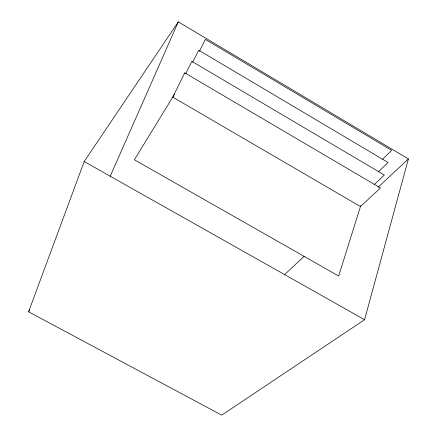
<?xml version="1.0" encoding="UTF-8"?>
<svg xmlns="http://www.w3.org/2000/svg" width="437" height="437" viewBox="0 0 437 437"><rect width="100%" height="100%" fill="white"/><g stroke="black" fill="none" stroke-linecap="round" stroke-linejoin="round"><path stroke-width="0.66" d="M364.578 319.709L408.404 158.931L178.291 21.85L84.188 161.537L28.585 311.816L221.712 415.15L364.578 319.709L84.188 161.537M360.847 205.324L338.675 276.026L134.377 159.784L174.565 94.19M110.228 176.242L178.291 21.85M185.791 73.553L191.848 61.349L384.325 175.018L374.143 184.676M192.761 62.163L198.72 50.206L388.045 162.482L378.409 171.801M199.37 51.408L205.385 39.406L391.65 150.328L382.561 159.281M28.585 311.816L29.672 310.09M284.405 274.775L304.321 256.164M378.027 187.309L408.404 158.931M184.747 72.859L172.768 97.129L360.47 206.532L380.49 187.948L184.747 72.859"/></g></svg>
